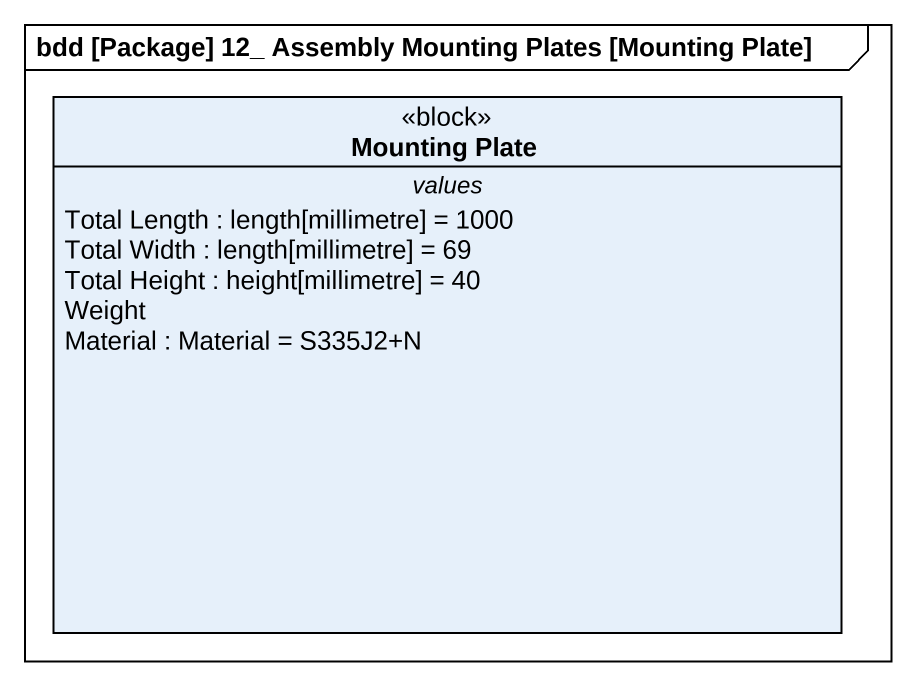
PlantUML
@startuml
mainframe bdd [Package] 12_ Assembly Mounting Plates [Mounting Plate]
hide circle
hide empty members
class "Mounting Plate" as Mounting_Plate <<block>> {
  -- values --
  Total Length : length[millimetre] = 1000
  Total Width : length[millimetre] = 69
  Total Height : height[millimetre] = 40
  Weight
  Material : Material = S335J2+N
}
@enduml
